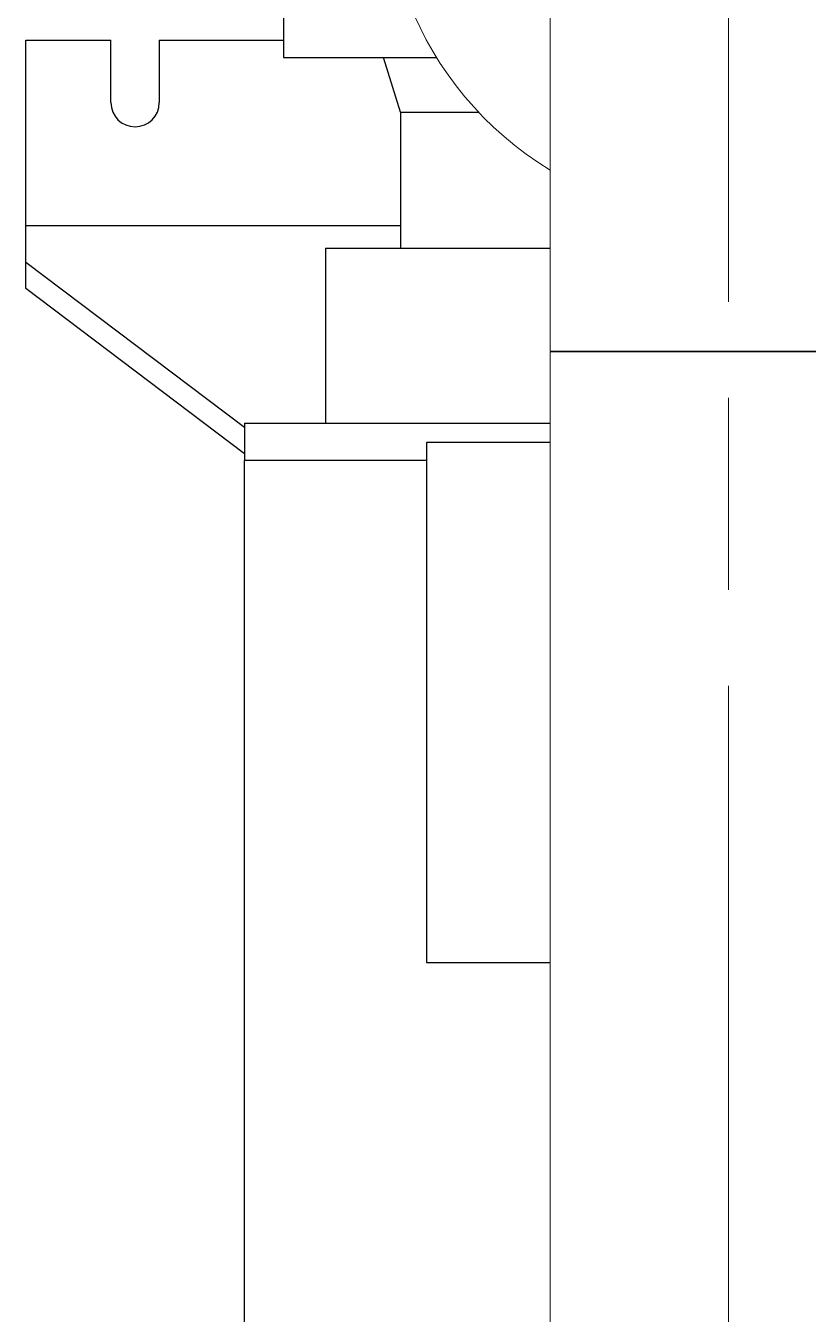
# Model space of a CAD drawing. Header units: millimetres. Extents: x 0 to 100323, y 0 to 59400.
# Drawn here: x 25431.6 to 25682.1, y 20905.2 to 21317.8 of the extents above; entities that cross this region are included whole.
import ezdxf

# ---------------------------------------------------------------- set-up
doc = ezdxf.new("R2010")
doc.units = ezdxf.units.MM
doc.header["$LTSCALE"] = 100
doc.linetypes.add('CHAIN', pattern=[0.3543, 0.2362, -0.0295, 0.0591, -0.0295])
doc.layers.add('Centerline', color=7, linetype='Continuous', lineweight=18)
doc.layers.add('Visible', color=7, linetype='Continuous', lineweight=25)
doc.layers.add('P_Biomass (BM)', color=150, linetype='Continuous', lineweight=18, true_color=0x007fff)

msp = doc.modelspace()

# ---------------------------------------------------------------- linework, layer by layer
at = {"layer": 'Centerline', "linetype": 'CHAIN', "ltscale": 10.411914}
msp.add_line((25656.63, 20491.62), (25656.63, 21428.62), dxfattribs=at)
at = {"layer": 'P_Biomass (BM)'}
for p, q in [((25599.48, 21365.62), (25599.48, 21213.62)), ((25599.48, 21213.62), (25713.78, 21213.62)), ((25599.48, 21213.4), (25713.78, 21213.4)), ((25599.48, 21213.4), (25599.48, 20814.61))]:
    msp.add_line(p, q, dxfattribs=at)
msp.add_arc((25656.63, 21365.62), 110, 301.3018, 238.6982, dxfattribs=at)
at = {"layer": 'Visible'}
for p, q in [((25514.13, 21325.62), (25514.13, 21307.62)), ((25431.63, 21313.22), (25458.88, 21313.22)), ((25431.63, 21253.83), (25431.63, 21313.22)), ((25458.88, 21293.22), (25458.88, 21313.22)), ((25474.38, 21313.22), (25474.38, 21293.22)), ((25474.38, 21313.22), (25514.13, 21313.22)), ((25514.13, 21307.62), (25563.16, 21307.62)), ((25551.63, 21290.12), (25546.17, 21307.62)), ((25551.63, 21290.12), (25576.63, 21290.12)), ((25551.63, 21290.12), (25551.63, 21246.62)), ((25431.63, 21253.83), (25551.63, 21253.83)), ((25431.63, 21242.18), (25431.63, 21253.83)), ((25527.63, 21246.62), (25599.48, 21246.62)), ((25527.63, 21246.62), (25527.63, 21190.62)), ((25431.63, 21242.18), (25501.63, 21189.24)), ((25431.63, 21233.67), (25431.63, 21242.18)), ((25501.63, 21180.72), (25431.63, 21233.67)), ((25501.63, 21190.62), (25599.48, 21190.62)), ((25501.63, 21190.62), (25501.63, 21178.62)), ((25599.48, 21184.37), (25559.88, 21184.37)), ((25559.88, 21184.37), (25559.88, 21017.87)), ((25529.5, 21178.62), (25501.63, 21178.62)), ((25501.63, 20741.62), (25501.63, 21178.62)), ((25545.81, 21178.62), (25529.5, 21178.62)), ((25559.88, 21178.62), (25545.81, 21178.62)), ((25559.88, 21017.87), (25599.48, 21017.87))]:
    msp.add_line(p, q, dxfattribs=at)
msp.add_arc((25466.63, 21293.22), 7.75, 180, 0, dxfattribs=at)

doc.saveas('drawing.dxf')
